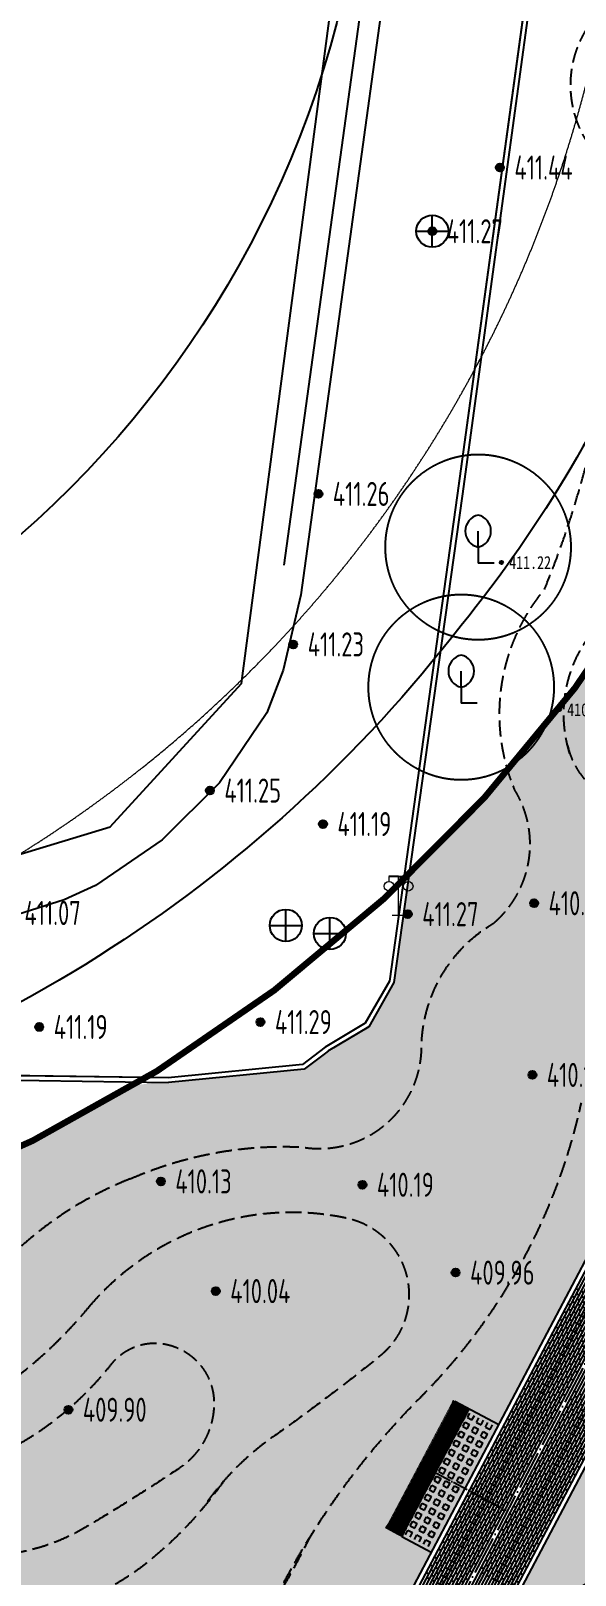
# Model space of a CAD drawing. Header units: millimetres. Extents: x 387826 to 388039216, y 3325062 to 3325368396.
# Drawn here: x 387632683 to 387649644, y 3324937675 to 3324985765 of the extents above; entities that cross this region are included whole.
import ezdxf
from ezdxf.enums import TextEntityAlignment as Align

# ---------------------------------------------------------------- set-up
doc = ezdxf.new("R2010")
doc.units = ezdxf.units.MM
doc.header["$LTSCALE"] = 1000
doc.header["$MEASUREMENT"] = 0
for name, pattern in [('000-Earth-MSCQ（不打印）$0$C2', [13.5, 10, -1.5, 0.5, -1.5]), ('000-Earth-MSCQ（不打印）$0$DASH', [0.35, 0.25, -0.1]), ('000-Earth-MSCQ（不打印）$0$DIVIDE2', [0.625, 0.25, -0.125, 0, -0.125, 0, -0.125]), ('ACAD_ISO04W100', [30, 24, -3, 0, -3]), ('C2', [13.5, 10, -1.5, 0.5, -1.5]), ('DASH', [0.35, 0.25, -0.1]), ('DIVIDE2', [0.625, 0.25, -0.125, 0, -0.125, 0, -0.125])]:
    doc.linetypes.add(name, pattern=pattern)
for name, color, linetype in [('0 Plan-Furniture 坐凳座椅', 215, 'Continuous'), ('0 Plan-Green', 3, 'Continuous'), ('0 Plan-Green C1', 60, 'DASH'), ('0 Plan-Green C2', 75, 'DASH'), ('0 Plan-Green Hatch', 76, 'Continuous'), ('0 Plan-Hatch 1', 8, 'Continuous'), ('0 Plan-Pavedivide', 15, 'Continuous'), ('0 Plan-Road 2', 40, 'Continuous'), ('0 Plan-Road 3', 44, 'Continuous'), ('0 Plan-Wall 1', 32, 'Continuous'), ('0-SITE', 7, 'Continuous'), ('000-Earth-MSCQ（不打印）$0$0-SITE', 7, 'Continuous'), ('000-Earth-MSCQ（不打印）$0$0NT-Earth Building', 251, 'Continuous'), ('000-Earth-MSCQ（不打印）$0$0NT-Earth Legend', 250, 'Continuous'), ('000-Earth-MSCQ（不打印）$0$0NT-Earth Rord', 2, 'Continuous'), ('000-Earth-MSCQ（不打印）$0$0NT-Earth-Green tree', 63, 'Continuous'), ('000-Earth-MSCQ（不打印）$0$0NT-Redline', 1, '000-Earth-MSCQ（不打印）$0$DIVIDE2'), ('000-Earth-MSCQ（不打印）$0$GCD', 251, 'Continuous'), ('000-Earth-MSCQ（不打印）$0$GCD树', 7, 'Continuous'), ('000-Earth-MSCQ（不打印）$0$RD-红线', 7, 'Continuous'), ('000-古城墙保护(不打印)$0$0-文物遗址', 8, 'Continuous'), ('0NT-Center', 1, 'ACAD_ISO04W100'), ('0NT-Earth Rord', 2, 'Continuous'), ('0NT-Redline', 1, 'DIVIDE2')]:
    doc.layers.add(name, color=color, linetype=linetype)
doc.layers.add('0-调整', color=7, linetype='Continuous', plot=False)
doc.layers.add('0NT-辅助线（不打印）', color=157, linetype='Continuous', plot=False)
doc.layers.add('000-Earth-MSCQ（不打印）$0$RD-中线', color=1, linetype='000-Earth-MSCQ（不打印）$0$C2', lineweight=0)
doc.layers.add('RD-中线', color=1, linetype='C2', lineweight=0)
doc.styles.add('000-Earth-MSCQ（不打印）$0$HZ', font='gbenor.shx', dxfattribs={"width": 0.8, "bigfont": 'hztxt.shx'})
doc.styles.add('000-Earth-MSCQ（不打印）$0$正等线体', font='simhei.ttf')
pattern_1 = [(90, (387910883.5935059, 3325096422.695915), (-798.2363799999999, 798.23638), [211.664528, -1384.80812]), (45, (387910883.5935059, 3325096422.695915), (-798.2369240652082, 798.2369240652083), [211.664528, -917.2129199999998]), (135, (387910883.5935059, 3325096422.695915), (-798.2369240652083, -798.2369240652082), [211.664528, -917.2129199999998])]

# ---------------------------------------------------------------- blocks, each defined once
blk = doc.blocks.new('GZF')
at = {"layer": '0 Plan-Hatch 1', "ltscale": 10}
for p, q in [((-135, 540.0000009536743), (-135, 450.0000004768372)), ((0, 630.0000009536743), (0, 540.0000004768372)), ((-135, 360.0000009536743), (-135, 270.0000004768372)), ((-135, 180.0000009536743), (-135, 90.00000047683716)), ((-135, 9.5367431640625e-07), (-135, -89.99999952316284)), ((0, 450.0000009536743), (0, 360.0000004768372)), ((0, 270.0000009536743), (0, 180.0000004768372)), ((0, 90.00000095367432), (0, 4.76837158203125e-07)), ((-135, -179.9999990463257), (-135, -269.9999995231628)), ((-135, -359.9999990463257), (-135, -449.9999995231628)), ((0, -269.9999990463257), (0, -359.9999995231628)), ((0, -449.9999990463257), (0, -539.9999995231628)), ((-135, -539.9999990463257), (-135, -629.9999995231628))]:
    blk.add_line(p, q, dxfattribs=at)
at = {"layer": '0NT-辅助线（不打印）', "ltscale": 10}
for p, q in [((0, 4.76837158203125e-07), (-135.0000000596046, 4.291534423828125e-06)), ((0, 44.99999952316284), (0, -45)), ((0, -89.99999904632568), (0, -179.9999995231628))]:
    blk.add_line(p, q, dxfattribs=at)
blk.add_circle((0, 9.5367431640625e-07), 9.101957738399506, dxfattribs=at)
blk = doc.blocks.new('A$C07C60E98')
at = {"layer": '0 Plan-Furniture 坐凳座椅', "ltscale": 10}
h = blk.add_hatch(dxfattribs=at)
h.set_pattern_fill('ANSI31', color=256, scale=20, angle=135)
h.set_pattern_definition([(180, (-775485599.1727276, -6649794488.54454), (-7.105427357601002e-15, -31.75000000000001), [])])
h.paths.add_polyline_path([(2250.000451564789, -229.9999997615814), (-2249.999548435211, -229.9999997615814), (-2249.999548435211, 280), (2250.000450134277, 280.0000002384186)])
at = {"layer": '0 Plan-Hatch 1', "ltscale": 10}
h = blk.add_hatch(dxfattribs=at)
h.set_pattern_fill('SQUARE', color=256, scale=100)
h.set_pattern_definition([(0, (-387720309.4453855, -3324864457.131742), (0, 158.75), [158.75, -158.75]), (90, (-387720309.4453855, -3324864457.131742), (-158.7500000000001, 2.842170943040401e-14), [158.75, -158.75])])
edge = h.paths.add_edge_path()
edge.add_arc((0, 44412.08539581299), 43149.04400514004, 267.0109651210126, 272.9890348789874)
edge.add_line((2250.000000953674, 1321.744267702103), (2250.000000298023, 280.0000002384181))
edge.add_line((2249.999999523163, 280.0000002384186), (-949.9999986886987, 280.0000002384186))
edge.add_line((-949.9999985694885, 279.9999997615814), (-2249.99999922514, 279.9999997615816))
edge.add_line((-2249.999998569489, 280.0000002384186), (-2249.999999046326, 1321.744267702103))
h = blk.add_hatch(dxfattribs=at)
h.set_pattern_fill('AR-CONC', color=256, scale=100)
h.set_pattern_definition([(49.99999999999996, (-387720309.4453855, -3324864457.131742), (182.184668996004, -15.93908553890309), [19.05, -209.55]), (355, (-387720309.4453855, -3324864457.131742), (-35.24282597566699, 191.0566428821801), [15.24, -167.64]), (100.451, (-387720294.2633867, -3324864458.459991), (146.9425016659593, 175.1166878202919), [16.19, -178.09]), (46.1842, (-387720309.4453859, -3324864406.331742), (271.07904089213, -42.04232793272719), [28.57499999999999, -314.3249999999998]), (96.63559999999994, (-387720286.8554864, -3324864409.835241), (237.4042344662372, 247.4255558900493), [24.28500000000001, -267.135]), (351.1840000000001, (-387720309.4453859, -3324864406.331742), (237.404605813934, 247.4251178605978), [22.86, -251.4600000000001]), (21, (-387720284.0453863, -3324864419.031742), (151.6148798353833, -102.2655185167625), [19.05, -209.55]), (326.0000000000001, (-387720284.0453863, -3324864419.031742), (61.80202834764711, 184.1879661223193), [15.24, -167.64]), (71.4514, (-387720271.4108858, -3324864427.553843), (213.4164907701245, 81.92285771605745), [16.19, -178.0900000000001]), (37.49999999999998, (-387720309.4453855, -3324864457.131742), (3.088603250591831, 84.55503887315312), [0, -165.608, 0, -170.18, 0, -168.275]), (7.499999999999985, (-387720309.4453855, -3324864457.131742), (66.81966251030578, 100.1805748181195), [0, -97.02800000000003, 0, -161.798, 0, -64.135]), (327.5, (-387720366.0873866, -3324864457.131742), (135.5905951668714, -5.728743992673436), [0, -63.50000000000003, 0, -198.1200000000001, 0, -262.8900000000001]), (317.5, (-387720391.4873862, -3324864457.131742), (148.1291813860181, 25.42649103333304), [0, -82.55000000000003, 0, -131.5720000000001, 0, -186.6900000000001])])
edge = h.paths.add_edge_path()
edge.add_arc((0, 44412.08539581299), 43149.04400514004, 267.0109651210126, 272.9890348789874)
edge.add_line((2250.000000953674, 1321.744267702103), (2250.000000298023, 280.0000002384181))
edge.add_line((2249.999999523163, 280.0000002384186), (-949.9999986886987, 280.0000002384186))
edge.add_line((-949.9999985694885, 279.9999997615814), (-2249.99999922514, 279.9999997615816))
edge.add_line((-2249.999998569489, 280.0000002384186), (-2249.999999046326, 1321.744267702103))
at = {"layer": '0 Plan-Furniture 坐凳座椅', "ltscale": 10, "const_width": 20}
for points in [[(2250.000450611115, -280.0000004768372), (-2249.999548435211, -279.9999995231628), (-2249.999548435211, 280), (2250.000450134277, 280.0000002384186)], [(2250.000451564789, -229.9999997615814), (-2249.999548435211, -229.9999997615814), (-2249.999548435211, 280), (2250.000450134277, 280.0000002384186)]]:
    blk.add_lwpolyline(points, close=True, dxfattribs=at)
at = {"layer": '0 Plan-Road 3', "ltscale": 10}
for p, q in [((-2249.999998569489, 280.0000002384186), (-2249.999999046326, 1321.744267702103)), ((2249.999999046326, -230), (2250.000000953674, 1321.744267702103))]:
    blk.add_line(p, q, dxfattribs=at)
at = {"layer": '0NT-Center', "ltscale": 0.02}
blk.add_line((0.0004510879516601562, -279.9999997615814), (0.0004491806030273438, 2769.924322843552), dxfattribs=at)
at = {"layer": '0NT-辅助线（不打印）', "ltscale": 10}
for p, q in [((2249.999999523163, 280), (-2249.999998569489, -279.9999997615814)), ((2250.000000476837, -280.0000004768372), (-2249.999998569489, 280.0000002384186))]:
    blk.add_line(p, q, dxfattribs=at)
blk = doc.blocks.new('000-Earth-MSCQ（不打印）$0$gc043')
for p, q in [((-8.881784197001252e-16, -1), (-8.881784197001252e-16, 1)), ((-1, 0), (1, 0))]:
    blk.add_line(p, q)
blk.add_circle((0, 0), 1)
blk = doc.blocks.new('000-Earth-MSCQ（不打印）$0$gc097')
at = {"lineweight": 15}
for p, q in [((-0.6, 2.4), (-0.6, 2.1)), ((0, 0), (0, 2.4)), ((0.6000000000000001, 2.4), (0.6000000000000001, 2.1)), ((-0.4, 0), (0.3999999999999999, 0))]:
    blk.add_line(p, q, dxfattribs=at)
for q in [(-0.6, 2.4), (0.6000000000000001, 2.4)]:
    blk.add_line((0, 2.4), q)
for centre in [(-0.6, 1.8), (0.6000000000000001, 1.8)]:
    blk.add_circle(centre, 0.3, dxfattribs=at)
blk = doc.blocks.new('000-Earth-MSCQ（不打印）$0$gc200')
h = blk.add_hatch(color=256)
edge = h.paths.add_edge_path()
edge.add_arc((0, -5.551115123125783e-17), 0.2500000000000001, 0, 360)
blk.add_circle((0, -5.551115123125783e-17), 0.2500000000000001)
blk = doc.blocks.new('000-Earth-MSCQ（不打印）$0$gc143')
at = {"layer": '000-Earth-MSCQ（不打印）$0$0NT-Earth-Green tree'}
for p, q in [((2.498001805406602e-16, 1), (9.593355060531668e-17, 2)), ((2.498001805406602e-16, 1), (2.498001805406602e-16, 0)), ((1, 0), (0, 0))]:
    blk.add_line(p, q, dxfattribs=at)
at = {"layer": '000-Earth-MSCQ（不打印）$0$0NT-Earth-Green tree', "linetype": '000-Earth-MSCQ（不打印）$0$DASH'}
blk.add_circle((2.498001805406602e-16, 1), 5.776876490035898, dxfattribs=at)
at = {"layer": '000-Earth-MSCQ（不打印）$0$0NT-Earth-Green tree'}
for centre, start, end in [((0.2249999999999998, 2), 102.6803834918198, 257.3196165081802), ((-0.2249999999999998, 2), 282.6803834918198, 77.31961650818025)]:
    blk.add_arc(centre, 1.025, start, end, dxfattribs=at)
blk = doc.blocks.new('000-古城墙保护(不打印)')
at = {"layer": '000-古城墙保护(不打印)$0$0-文物遗址'}
for points, knots in [([(387634582.9108802, 3324833742.007565), (387637481.6864973, 3324835738.936942), (387639382.8498617, 3324839080.321984), (387645817.2546958, 3324847710.859595), (387654826.8691055, 3324861873.446459), (387665420.1049732, 3324880839.21057), (387674535.5295003, 3324905651.922577), (387688534.0697859, 3324927269.79409), (387696448.1969588, 3324950220.605737), (387707099.1566722, 3324972271.082105), (387723060.4148431, 3324980167.742814), (387729307.67117, 3324987158.987681), (387729940.039707, 3324987901.617867)], [13829.07510473592, 13829.07510473592, 13829.07510473592, 13829.07510473592, 20507.60766755405, 31598.15239328767, 45718.57024809014, 71022.56005402254, 96502.36251734757, 124815.025697456, 147476.5189369385, 169708.993296357, 195775.3383430242, 197958.5772200183, 197958.5772200183, 197958.5772200183, 197958.5772200183]), ([(387635557.2121158, 3324833192.623265), (387639144.2498879, 3324835416.857895), (387643110.3512368, 3324841726.622351), (387649016.7267115, 3324847271.843969), (387657307.6448497, 3324858426.09768), (387668052.2276497, 3324877455.047353), (387676458.2930267, 3324902803.359412), (387693693.5426132, 3324929413.366473), (387701836.5126055, 3324955762.773364), (387715310.4236128, 3324975469.812907), (387727852.1413468, 3324981383.574444), (387732504.7012959, 3324985724.225718)], [14739.69709912661, 14739.69709912661, 14739.69709912661, 14739.69709912661, 20406.91770349679, 29934.1067295975, 47060.25139486376, 63456.69980682162, 94902.00882304885, 126890.1275629617, 157587.176104531, 177450.8917934603, 196215.9539852425, 196215.9539852425, 196215.9539852425, 196215.9539852425])]:
    blk.add_open_spline(points, degree=3, knots=knots, dxfattribs=at)
at = {"layer": '000-古城墙保护(不打印)$0$0-文物遗址', "ltscale": 2}
blk.add_open_spline([(387646899.8155807, 3324840662.603934), (387647849.9607149, 3324841535.409628), (387650145.3027255, 3324843292.36125), (387654950.2025678, 3324845513.25198), (387659367.7926607, 3324851011.138705), (387663389.8350258, 3324858187.882661), (387669242.3289561, 3324865381.960462), (387672427.8172132, 3324872866.707218), (387674609.2540131, 3324881390.606682), (387680663.3751831, 3324889791.733888), (387684860.6420305, 3324900745.097849), (387689232.4300385, 3324910992.722326), (387694325.6712301, 3324920483.46647), (387698148.521163, 3324928309.253953), (387704181.3697521, 3324939163.262283), (387705018.7730799, 3324950270.696156), (387712498.9580179, 3324957992.794462), (387715218.2473713, 3324965799.686612), (387720096.5908015, 3324968384.490991), (387725143.8900183, 3324975413.511773), (387727037.4112195, 3324976159.514064), (387729304.3074499, 3324976971.611911), (387731596.3178003, 3324980020.060601), (387734785.1976007, 3324983788.089304)], degree=3, knots=[24698.46369935245, 24698.46369935245, 24698.46369935245, 24698.46369935245, 28547.78922773191, 33300.36949613615, 40390.19973763682, 49093.72769327492, 58113.34272857198, 67998.38427460843, 73225.63694582375, 84378.33605128081, 98485.83122873971, 108342.3786954613, 117791.6906893334, 130756.2383913628, 136705.9672843929, 152646.9995846381, 166198.4240618358, 176287.1744813256, 180384.4602466323, 183701.6680936147, 187734.3654258164, 190209.1275445285, 191802.2969576465, 191802.2969576465, 191802.2969576465, 191802.2969576465], dxfattribs=at)
blk = doc.blocks.new('000-Earth-MSCQ（不打印）')
at = {"layer": '000-Earth-MSCQ（不打印）$0$0NT-Earth Building', "flags": 128}
for points in [[(387665911.831497, 3325126056.083179), (387660809.9116876, 3325090817.534709), (387659421.0338696, 3325081388.520264), (387655754.3482558, 3325049878.612437), (387653496.2911593, 3325031170.324682), (387649227.7435597, 3324995041.881884), (387645972.5523231, 3324971299.672042), (387643854.7003019, 3324956175.534201), (387643100.153968, 3324954858.963227), (387641858.1178704, 3324954115.691001), (387641144.2407222, 3324953580.229817), (387636961.3306302, 3324953160.550629), (387621877.554251, 3324953379.159959), (387607043.8018572, 3324952617.891196), (387565203.592793, 3324952506.218304), (387550700.1921692, 3324952182.187428), (387550439.3648912, 3324948056.907523), (387548141.5450478, 3324946295.459872)], [(387529866.8727068, 3324959746.585785), (387541142.0307544, 3324959567.531687), (387558940.2750354, 3324959401.275552), (387582894.9232948, 3324959614.165856), (387609285.9601139, 3324959297.143708), (387629567.2536696, 3324959283.536948), (387635154.7131086, 3324960982.822061), (387639246.3029057, 3324965446.095589), (387648389.2140227, 3325034508.928532), (387650866, 3325053935), (387651906.5442318, 3325053863), (387653547.3044285, 3325065818.812384), (387656405.9345938, 3325083613.711094), (387659589.8024656, 3325109524.716107), (387659682.5363945, 3325110595.467534), (387661484.0734227, 3325124355.454962)]]:
    blk.add_lwpolyline(points, dxfattribs=at)
at = {"layer": '000-Earth-MSCQ（不打印）$0$0NT-Earth Rord', "color": 8}
blk.add_lwpolyline([(387812090.7943788, 3325157336.256101), (387803520.4413964, 3325142962.143092), (387806084.6950873, 3325140995.86721), (387789740.3298214, 3325111571.73099), (387783836.043981, 3325112750.579926, 0.0443963900854199), (387777604.3672623, 3325113081.030699, 0.2928140387380946), (387770442.3727909, 3325107822.992527), (387767042.1937853, 3325098394.917479), (387742438.7117535, 3325107400.80278), (387733961.6119964, 3325100494.740917), (387710761.2657867, 3325103572.787726), (387707062.2413636, 3325086342.534997), (387664000.2435284, 3325090184.054071), (387658618.3160577, 3325029854.556845), (387656934.5153515, 3325010979.751403), (387655485.7549782, 3324994739.67752), (387654964.9306439, 3324989076.93799, -0.1492480050634095), (387646090.2142353, 3324967247.305257, -0.1764812875661997), (387620642.7833628, 3324951141.259995, -0.0612872679109843), (387606029.7915852, 3324950121.385481), (387564307.919777, 3324950070.204574), (387551978.7016349, 3324937710.70374), (387552032.5569617, 3324893807.409441), (387552063.3203375, 3324868731.215127)], format="xyb", dxfattribs=at)
at = {"layer": '000-Earth-MSCQ（不打印）$0$0NT-Earth Rord', "color": 8, "flags": 128}
for points in [[(387655114.3085143, 3325075573.372216), (387654260.9667311, 3325066968.39958), (387652251.8763822, 3325049371.765392), (387649674.7972756, 3325030493.040315), (387641094.6958977, 3324968202.692602), (387640549.569582, 3324965852.476431), (387640033.5079294, 3324964530.889346), (387638561.1660622, 3324962346.988516), (387636773.1931757, 3324960577.322379), (387634698.2632102, 3324959148.998828), (387633718.3685678, 3324958703.217344), (387632274.274004, 3324958251.019384), (387630860.2906014, 3324958294.941361), (387619236.6628813, 3324958124.676504), (387582205.0623752, 3324957751.918574), (387542210.9120086, 3324957480.73554), (387529914.6096275, 3324957130.69304)], [(387647989, 3325022896), (387640570.1264842, 3324969127.115679)], [(387647989, 3325022896), (387640570.1264842, 3324969127.115679)]]:
    blk.add_lwpolyline(points, dxfattribs=at)
at = {"layer": '000-Earth-MSCQ（不打印）$0$0NT-Redline', "ltscale": 2, "const_width": 200, "flags": 128}
blk.add_lwpolyline([(387727149.4825557, 3325038560.592924), (387731947.0142126, 3325045521.987648), (387732792.6573083, 3325048405.001884), (387736658.1743807, 3325052379.78923), (387738724.4244739, 3325053061.984234), (387755596.1018205, 3325073700.059758), (387757359.0947688, 3325075809.7136), (387765030.6402072, 3325091176.180011), (387763567.2492012, 3325091306.558766), (387766674.337022, 3325095972.792977), (387768081.4052746, 3325098002.014859), (387742438.6760667, 3325107400.763708), (387733961.5785927, 3325100494.698361), (387710761.231333, 3325103572.736491), (387709168.3897078, 3325096153.148317), (387707062.2413754, 3325086342.534989), (387667982.0617363, 3325089797.858), (387659067.3069954, 3324989865.874971, -0.3880352161093213), (387611315.7347962, 3324946127.482426), (387565969.8755592, 3324946071.837695), (387555981.1851755, 3324936058.587022), (387556068.3119223, 3324865034.573729), (387556222.5907296, 3324859820.499155), (387559227.6760936, 3324808007.561276), (387571720.0951502, 3324797668.302474), (387579380.5094883, 3324798671.636723), (387574232.9176292, 3324808494.544042), (387578831.8118677, 3324814782.360008), (387583345.3164175, 3324819564.383466), (387587163.2407904, 3324822803.542583), (387589540.0630832, 3324824522.530071), (387592355.3483933, 3324826109.485243), (387596137.4805197, 3324826849.925302), (387597082.0482001, 3324832681.045681), (387591571.0080042, 3324839024.665925), (387608980.5156887, 3324853034.942226), (387614410.7432887, 3324846804.212917), (387614513.8871819, 3324846802.658479), (387616794.6636751, 3324854896.372271), (387623173.6833379, 3324853939.656582), (387635096.1587876, 3324877614.537973), (387637326.4545873, 3324880090.89868), (387648092.625536, 3324901769.250156), (387653675.5063087, 3324913098.933503), (387659029.9602896, 3324926312.71594), (387666293.4541628, 3324933025.957657), (387674562.7421811, 3324955273.126987), (387674698.8546848, 3324955833.61237), (387679274.3591145, 3324966056.084505), (387692670.727551, 3324988471.826824), (387687672.3361686, 3324991569.787791), (387699107.2769016, 3325013209.461398), (387703730.9022322, 3325018962.653418), (387707660.8433574, 3325021085.874216), (387708978.7375107, 3325021533.479846), (387713125.3676936, 3325024321.017564), (387719878.4443215, 3325030249.513507)], format="xyb", close=True, dxfattribs=at)
at = {"layer": '000-Earth-MSCQ（不打印）$0$RD-中线', "ltscale": 0.5, "flags": 128}
blk.add_lwpolyline([(387483592.0369836, 3324953970.788466), (387611305.9301494, 3324954127.457414, 0.3880346508929362), (387651098.6360788, 3324990573.181474), (387682290.6315954, 3325340224.300216)], format="xyb", dxfattribs=at)
at = {"layer": '000-Earth-MSCQ（不打印）$0$RD-红线', "color": 1, "ltscale": 10, "flags": 128}
blk.add_lwpolyline([(387654126.7113942, 3325181655.830462), (387659473.4271567, 3325174484.853923), (387643130.2811572, 3324991284.02974, -0.3880346508524151), (387611296.1164079, 3324962127.450489), (387483673.579446, 3324961970.893583)], format="xyb", dxfattribs=at)
at = {"layer": '000-Earth-MSCQ（不打印）$0$RD-红线', "color": 1, "ltscale": 10}
blk.add_arc((387611256.8617288, 3324994127.425979), 47992.52173331546, 270.0702860934273, 354.9021902668334, dxfattribs=at)
at = {"layer": '000-Earth-MSCQ（不打印）$0$0-SITE', "ltscale": 10}
blk.add_blockref('000-古城墙保护(不打印)', (0, 0), dxfattribs=at)
at = {"layer": '000-Earth-MSCQ（不打印）$0$0NT-Earth Legend', "linetype": 'Continuous', "xscale": 500, "yscale": 500}
for name, p, zscale in [('000-Earth-MSCQ（不打印）$0$gc043', (387645193, 3324979526), 500), ('000-Earth-MSCQ（不打印）$0$gc097', (387644142.1788326, 3324958228.493937), 1000), ('000-Earth-MSCQ（不打印）$0$gc043', (387640626.4936115, 3324957907.574142), 500), ('000-Earth-MSCQ（不打印）$0$gc043', (387642003.2368913, 3324957657.943176), 500)]:
    blk.add_blockref(name, p, dxfattribs=dict(at, zscale=zscale))
at = {"layer": '000-Earth-MSCQ（不打印）$0$0NT-Earth-Green tree', "linetype": 'Continuous', "xscale": 500, "yscale": 500, "zscale": 1000}
for p in [(387646620.4907507, 3324969188.085324), (387646093.1956196, 3324964826.127174)]:
    blk.add_blockref('000-Earth-MSCQ（不打印）$0$gc143', p, dxfattribs=at)
at = {"layer": '000-Earth-MSCQ（不打印）$0$GCD', "linetype": 'Continuous'}
ref = blk.add_blockref('000-Earth-MSCQ（不打印）$0$gc200', (387647301, 3324981510), dxfattribs=dict(at, xscale=500, yscale=500, zscale=500))
ref.add_attrib('height', '411.44', dxfattribs={"linetype": 'Continuous', "height": 750, "style": '000-Earth-MSCQ（不打印）$0$HZ', "width": 0.8}).set_placement((387647751, 3324981510), align=Align.MIDDLE_LEFT)
ref = blk.add_blockref('000-Earth-MSCQ（不打印）$0$gc200', (387645193, 3324979526), dxfattribs=dict(at, xscale=500, yscale=500, zscale=500))
ref.add_attrib('height', '411.27', dxfattribs={"linetype": 'Continuous', "height": 750, "style": '000-Earth-MSCQ（不打印）$0$HZ', "width": 0.8}).set_placement((387645643.0000001, 3324979526), align=Align.MIDDLE_LEFT)
ref = blk.add_blockref('000-Earth-MSCQ（不打印）$0$gc200', (387641643, 3324971346), dxfattribs=dict(at, xscale=500, yscale=500, zscale=500))
ref.add_attrib('height', '411.26', dxfattribs={"linetype": 'Continuous', "height": 750, "style": '000-Earth-MSCQ（不打印）$0$HZ', "width": 0.8}).set_placement((387642093, 3324971346), align=Align.MIDDLE_LEFT)
ref = blk.add_blockref('000-Earth-MSCQ（不打印）$0$gc200', (387647348, 3324969211), dxfattribs=dict(at, xscale=200, yscale=200, zscale=200))
ref.add_attrib('height', '411.22', dxfattribs={"layer": '000-Earth-MSCQ（不打印）$0$GCD树', "linetype": 'Continuous', "height": 400, "style": '000-Earth-MSCQ（不打印）$0$正等线体', "width": 0.8}).set_placement((387647588, 3324969211), align=Align.MIDDLE_LEFT)
ref = blk.add_blockref('000-Earth-MSCQ（不打印）$0$gc200', (387640860, 3324966660), dxfattribs=dict(at, xscale=500, yscale=500, zscale=500))
ref.add_attrib('height', '411.23', dxfattribs={"linetype": 'Continuous', "height": 750, "style": '000-Earth-MSCQ（不打印）$0$HZ', "width": 0.8}).set_placement((387641310, 3324966660), align=Align.MIDDLE_LEFT)
ref = blk.add_blockref('000-Earth-MSCQ（不打印）$0$gc200', (387649155, 3324964625), dxfattribs=dict(at, xscale=200, yscale=200, zscale=200))
ref.add_attrib('height', '410.32', dxfattribs={"layer": '000-Earth-MSCQ（不打印）$0$GCD树', "linetype": 'Continuous', "height": 400, "style": '000-Earth-MSCQ（不打印）$0$正等线体', "width": 0.8}).set_placement((387649395, 3324964625), align=Align.MIDDLE_LEFT)
ref = blk.add_blockref('000-Earth-MSCQ（不打印）$0$gc200', (387638262, 3324962108), dxfattribs=dict(at, xscale=500, yscale=500, zscale=500))
ref.add_attrib('height', '411.25', dxfattribs={"linetype": 'Continuous', "height": 750, "style": '000-Earth-MSCQ（不打印）$0$HZ', "width": 0.8}).set_placement((387638712, 3324962108), align=Align.MIDDLE_LEFT)
ref = blk.add_blockref('000-Earth-MSCQ（不打印）$0$gc200', (387641786.5, 3324961064.7), dxfattribs=dict(at, xscale=500, yscale=500, zscale=500))
ref.add_attrib('height', '411.19', dxfattribs={"linetype": 'Continuous', "height": 750, "style": '000-Earth-MSCQ（不打印）$0$HZ', "width": 0.8}).set_placement((387642236.5, 3324961064.7), align=Align.MIDDLE_LEFT)
ref = blk.add_blockref('000-Earth-MSCQ（不打印）$0$gc200', (387632033, 3324958296), dxfattribs=dict(at, xscale=500, yscale=500, zscale=500))
ref.add_attrib('height', '411.07', dxfattribs={"linetype": 'Continuous', "height": 750, "style": '000-Earth-MSCQ（不打印）$0$HZ', "width": 0.8}).set_placement((387632483, 3324958296), align=Align.MIDDLE_LEFT)
ref = blk.add_blockref('000-Earth-MSCQ（不打印）$0$gc200', (387648365.4, 3324958599.3), dxfattribs=dict(at, xscale=500, yscale=500, zscale=500))
ref.add_attrib('height', '410.24', dxfattribs={"linetype": 'Continuous', "height": 750, "style": '000-Earth-MSCQ（不打印）$0$HZ', "width": 0.8}).set_placement((387648815.4, 3324958599.3), align=Align.MIDDLE_LEFT)
ref = blk.add_blockref('000-Earth-MSCQ（不打印）$0$gc200', (387644429, 3324958259), dxfattribs=dict(at, xscale=500, yscale=500, zscale=500))
ref.add_attrib('height', '411.27', dxfattribs={"linetype": 'Continuous', "height": 750, "style": '000-Earth-MSCQ（不打印）$0$HZ', "width": 0.8}).set_placement((387644879, 3324958259), align=Align.MIDDLE_LEFT)
ref = blk.add_blockref('000-Earth-MSCQ（不打印）$0$gc200', (387632945.9, 3324954745.1), dxfattribs=dict(at, xscale=500, yscale=500, zscale=500))
ref.add_attrib('height', '411.19', dxfattribs={"linetype": 'Continuous', "height": 750, "style": '000-Earth-MSCQ（不打印）$0$HZ', "width": 0.8}).set_placement((387633395.9, 3324954745.1), align=Align.MIDDLE_LEFT)
ref = blk.add_blockref('000-Earth-MSCQ（不打印）$0$gc200', (387639838.2, 3324954897.4), dxfattribs=dict(at, xscale=500, yscale=500, zscale=500))
ref.add_attrib('height', '411.29', dxfattribs={"linetype": 'Continuous', "height": 750, "style": '000-Earth-MSCQ（不打印）$0$HZ', "width": 0.8}).set_placement((387640288.2, 3324954897.4), align=Align.MIDDLE_LEFT)
ref = blk.add_blockref('000-Earth-MSCQ（不打印）$0$gc200', (387648311.5, 3324953252.3), dxfattribs=dict(at, xscale=500, yscale=500, zscale=500))
ref.add_attrib('height', '410.18', dxfattribs={"linetype": 'Continuous', "height": 750, "style": '000-Earth-MSCQ（不打印）$0$HZ', "width": 0.8}).set_placement((387648761.5, 3324953252.3), align=Align.MIDDLE_LEFT)
ref = blk.add_blockref('000-Earth-MSCQ（不打印）$0$gc200', (387636734.1, 3324949935), dxfattribs=dict(at, xscale=500, yscale=500, zscale=500))
ref.add_attrib('height', '410.13', dxfattribs={"linetype": 'Continuous', "height": 750, "style": '000-Earth-MSCQ（不打印）$0$HZ', "width": 0.8}).set_placement((387637184.1, 3324949935), align=Align.MIDDLE_LEFT)
ref = blk.add_blockref('000-Earth-MSCQ（不打印）$0$gc200', (387643015.8, 3324949830.9), dxfattribs=dict(at, xscale=500, yscale=500, zscale=500))
ref.add_attrib('height', '410.19', dxfattribs={"linetype": 'Continuous', "height": 750, "style": '000-Earth-MSCQ（不打印）$0$HZ', "width": 0.8}).set_placement((387643465.8, 3324949830.9), align=Align.MIDDLE_LEFT)
ref = blk.add_blockref('000-Earth-MSCQ（不打印）$0$gc200', (387645920, 3324947096), dxfattribs=dict(at, xscale=500, yscale=500, zscale=500))
ref.add_attrib('height', '409.96', dxfattribs={"linetype": 'Continuous', "height": 750, "style": '000-Earth-MSCQ（不打印）$0$HZ', "width": 0.8}).set_placement((387646370, 3324947096), align=Align.MIDDLE_LEFT)
ref = blk.add_blockref('000-Earth-MSCQ（不打印）$0$gc200', (387638446.1, 3324946519.2), dxfattribs=dict(at, xscale=500, yscale=500, zscale=500))
ref.add_attrib('height', '410.04', dxfattribs={"linetype": 'Continuous', "height": 750, "style": '000-Earth-MSCQ（不打印）$0$HZ', "width": 0.8}).set_placement((387638896.1, 3324946519.2), align=Align.MIDDLE_LEFT)
ref = blk.add_blockref('000-Earth-MSCQ（不打印）$0$gc200', (387633853.3, 3324942824.7), dxfattribs=dict(at, xscale=500, yscale=500, zscale=500))
ref.add_attrib('height', '409.90', dxfattribs={"linetype": 'Continuous', "height": 750, "style": '000-Earth-MSCQ（不打印）$0$HZ', "width": 0.8}).set_placement((387634303.3, 3324942824.7), align=Align.MIDDLE_LEFT)

msp = doc.modelspace()

# ---------------------------------------------------------------- hatches: boundary and pattern name
at = {"layer": '0 Plan-Green Hatch', "ltscale": 10}
h = msp.add_hatch(dxfattribs=at)
h.set_pattern_fill('GRASS', color=256, scale=400, double=1)
h.set_pattern_definition(pattern_1)
edge = h.paths.add_edge_path()
edge.add_line((387622439.0599667, 3324854050.936299), (387623173.6833379, 3324853939.656582))
edge.add_line((387623173.6833379, 3324853939.656582), (387635096.1587876, 3324877614.537973))
edge.add_line((387635096.1587876, 3324877614.537973), (387637326.4545873, 3324880090.89868))
edge.add_line((387637326.4545873, 3324880090.89868), (387648092.625536, 3324901769.250156))
edge.add_line((387648092.625536, 3324901769.250156), (387653675.5063087, 3324913098.933503))
edge.add_line((387653675.5063087, 3324913098.933503), (387659029.9602896, 3324926312.71594))
edge.add_line((387659029.9602896, 3324926312.71594), (387666293.4541628, 3324933025.957657))
edge.add_line((387666293.4541628, 3324933025.957657), (387674562.7421811, 3324955273.126987))
edge.add_line((387674562.7421811, 3324955273.126987), (387674698.8546848, 3324955833.61237))
edge.add_line((387674698.8546848, 3324955833.61237), (387679274.3591145, 3324966056.084505))
edge.add_line((387679274.3591145, 3324966056.084505), (387692670.727551, 3324988471.826824))
edge.add_line((387692670.727551, 3324988471.826824), (387687672.3361686, 3324991569.787791))
edge.add_line((387687672.3361686, 3324991569.787791), (387699107.2769016, 3325013209.461398))
edge.add_line((387699107.2769016, 3325013209.461398), (387703730.9022322, 3325018962.653418))
edge.add_line((387703730.9022322, 3325018962.653418), (387707660.8433574, 3325021085.874216))
edge.add_line((387707660.8433574, 3325021085.874216), (387708978.7375107, 3325021533.479846))
edge.add_line((387708978.7375107, 3325021533.479846), (387713125.3676936, 3325024321.017564))
edge.add_line((387713125.3676936, 3325024321.017564), (387719878.4443215, 3325030249.513507))
edge.add_line((387719878.4443215, 3325030249.513507), (387727149.4825557, 3325038560.592924))
edge.add_line((387727149.4825557, 3325038560.592924), (387731947.0142126, 3325045521.987648))
edge.add_line((387731947.0142126, 3325045521.987648), (387732792.6573083, 3325048405.001884))
edge.add_line((387732792.6573083, 3325048405.001884), (387736658.1743807, 3325052379.78923))
edge.add_line((387736658.1743807, 3325052379.78923), (387738724.4244739, 3325053061.984234))
edge.add_line((387738724.4244739, 3325053061.984234), (387755596.1018205, 3325073700.059758))
edge.add_line((387755596.1018205, 3325073700.059758), (387757359.0947688, 3325075809.7136))
edge.add_line((387757359.0947688, 3325075809.7136), (387765030.6402072, 3325091176.180011))
edge.add_line((387765030.6402072, 3325091176.180011), (387763567.2492012, 3325091306.558766))
edge.add_line((387763567.2492012, 3325091306.558766), (387764643.4762778, 3325092870.663066))
edge.add_line((387764643.4762778, 3325092870.663066), (387763677.4327329, 3325093513.918848))
edge.add_line((387763677.4327329, 3325093513.918848), (387760351.9995351, 3325088519.772871))
edge.add_line((387760351.9995351, 3325088519.772871), (387757854.926546, 3325090182.48947))
edge.add_line((387757854.926546, 3325090182.48947), (387746044.347819, 3325072445.325399))
edge.add_arc((387645329.0706022, 3325139508.228231), 121000.0000046023, 309.74241311210085, 326.34169422267865, ccw=False)
edge.add_arc((387645329.2748908, 3325139507.932482), 120999.6419855282, 304.961169591263, 309.74242826514626, ccw=False)
edge.add_arc((387763683.9662794, 3324966246.727285), 88844.09917226598, 123.4868483728974, 149.7895362449835)
edge.add_arc((387680669.4993267, 3325002504.157055), 10499.99999996763, -109.5936893519368, 53.55920835511489, ccw=False)
edge.add_line((387677148.3473426, 3324992612.165916), (387673651.3536385, 3324985981.462848))
edge.add_line((387673651.3536385, 3324985981.462848), (387646879.8653454, 3324935219.63581))
edge.add_arc((387620344.1212687, 3324949214.430786), 30000.00000171048, 286.5819363186826, 332.19309994883685, ccw=False)
edge.add_arc((387637327.6832241, 3324892178.531931), 29510.79847056292, 106.5819363209107, 159.4825744767803)
edge.add_line((387609688.883474, 3324902521.837725), (387600522.3601472, 3324902521.837726))
edge.add_arc((387629038.2827542, 3324896341.687208), 29177.93862749183, 167.771613600219, 206.6177727609841)
edge.add_line((387602952.7591405, 3324883268.907842), (387599368.7798252, 3324882693.003032))
edge.add_arc((387581780.5333471, 3324878865.002812), 17999.99999596056, -22.8216057335012, 12.27867238597372, ccw=False)
edge.add_line((387598371.4385754, 3324871883.465477), (387617732.5046101, 3324862101.924585))
edge.add_line((387617732.5046101, 3324862101.924585), (387620049.8063839, 3324854469.025551))
edge.add_line((387620049.8063839, 3324854469.025551), (387622439.0599667, 3324854050.936299))
h = msp.add_hatch(dxfattribs=at)
h.set_pattern_fill('GRASS', color=256, scale=400, double=1)
h.set_pattern_definition(pattern_1)
edge = h.paths.add_edge_path()
edge.add_line((387605212.8324866, 3324914026.611679), (387598663.9888676, 3324918303.935458))
edge.add_arc((387602932.0574766, 3324916289.786137), 4719.449876758691, 143.0082931502428, 154.7368511643453, ccw=False)
edge.add_arc((387570322.7501565, 3324938960.445071), 34999.99997610715, 325.4865901038211, 360.0000000593251)
edge.add_line((387605322.7501326, 3324938960.445107), (387605322.7501268, 3324946120.112624))
edge.add_line((387605322.7501268, 3324946120.112624), (387611315.734759, 3324946127.482451))
edge.add_line((387611315.734759, 3324946127.482451), (387614770.9359706, 3324946256.371298))
edge.add_line((387614770.9359706, 3324946256.371298), (387618955.270937, 3324946756.373236))
edge.add_line((387618955.270937, 3324946756.373236), (387623204.4845629, 3324947638.534652))
edge.add_line((387623204.4845629, 3324947638.534652), (387628446.2095934, 3324949318.850211))
edge.add_line((387628446.2095934, 3324949318.850211), (387633017.6265892, 3324951351.834165))
edge.add_line((387633017.6265892, 3324951351.834165), (387635887.2741393, 3324952937.318831))
edge.add_line((387635887.2741393, 3324952937.318831), (387636770.4404508, 3324953013.30145))
edge.add_line((387636770.4404508, 3324953013.30145), (387641200.8071445, 3324953435.152136))
edge.add_line((387641200.8071445, 3324953435.152136), (387643258.7555928, 3324954834.03511))
edge.add_line((387643258.7555928, 3324954834.03511), (387643999.2364283, 3324956126.063885))
edge.add_line((387643999.2364283, 3324956126.063885), (387644469.361406, 3324959483.349897))
edge.add_line((387644469.361406, 3324959483.349897), (387647017.6491855, 3324962120.423264))
edge.add_line((387647017.6491855, 3324962120.423264), (387649717.3688855, 3324965420.779857))
edge.add_line((387649717.3688855, 3324965420.779857), (387651287.2803114, 3324967653.897116))
edge.add_line((387651287.2803114, 3324967653.897116), (387653047.2110363, 3324970529.781031))
edge.add_line((387653047.2110363, 3324970529.781031), (387654554.1020607, 3324973407.835589))
edge.add_line((387654554.1020607, 3324973407.835589), (387656414.01813, 3324977854.928609))
edge.add_line((387656414.01813, 3324977854.928609), (387657664.2517966, 3324981620.279696))
edge.add_line((387657664.2517966, 3324981620.279696), (387659066.9910163, 3324989862.33321))
edge.add_line((387659066.9910163, 3324989862.33321), (387660604.2452163, 3325007094.535869))
edge.add_line((387660604.2452163, 3325007094.535869), (387670179.5622511, 3325002044.570121))
edge.add_arc((387680669.499327, 3325002504.157055), 10500.00000033511, 182.5086482844089, 233.9798892419005)
edge.add_line((387674494.7729348, 3324994011.645413), (387644226.2909787, 3324936619.115385))
edge.add_arc((387620344.1211289, 3324949214.430957), 27000.00020555884, 286.5819364892167, 332.1930999504311, ccw=False)
edge.add_arc((387637327.683369, 3324892178.531762), 32510.7986747159, 106.5819364885324, 154.1646976505416)
edge.add_line((387608066.3248385, 3324906346.274258), (387601565.8885967, 3324906471.837726))
edge.add_arc((387632545.0828316, 3324896174.775365), 32645.67304730773, 146.8497662693623, 161.6138956042739, ccw=False)

# ---------------------------------------------------------------- linework, layer by layer
at = {"layer": '0 Plan-Green', "ltscale": 10}
for p, q in [((387649376.353283, 3324995021.50665), (387646121.1620464, 3324971279.296809)), ((387646121.1029475, 3324971278.870312), (387643999.2364283, 3324956126.063885)), ((387643999.2364282, 3324956126.063885), (387643210.8086301, 3324954750.374802)), ((387643210.8086301, 3324954750.374802), (387641935.1436374, 3324953986.978021)), ((387641948.1236066, 3324953995.695303), (387641200.8071445, 3324953435.152136)), ((387641200.8071445, 3324953435.152136), (387636976.3052285, 3324953011.299963)), ((387636959.156907, 3324953010.56638), (387621875.3805277, 3324953229.17571))]:
    msp.add_line(p, q, dxfattribs=at)
at = {"layer": '0 Plan-Green C1', "ltscale": 2, "flags": 128}
for points in [[(387670232.4044068, 3324990768.737967, -0.2006210599272541), (387668219.6461796, 3324986628.109108, 0.07293370768540543), (387664116.0932215, 3324981784.199287, -0.4525913784226707), (387660326.4633059, 3324981158.815712, 0.3359480891713058), (387654690.7181019, 3324981374.537561, -0.8613654266502554), (387650204.9323899, 3324986107.134267, -0.1745936663445581), (387653021.0780532, 3324987879.052043, 0.4054711440452898), (387656569.021875, 3324993242.063374)], [(387649477.3336109, 3324963263.831666, -0.267228362114436), (387650360.3039021, 3324967246.136408, 0.04731049969047225), (387652165.4277614, 3324972602.567731)], [(387649404.2544208, 3324963527.24746, 0.7823018650679469), (387654085.1027644, 3324963400.751561, 1.467295248423447)], [(387634498.2930866, 3324946027.052094, -0.2772829941758289), (387642517.2318208, 3324948801.557129, -0.6324446590044499), (387643550.0181824, 3324944488.937022, -0.01574218984893202), (387640227.6386909, 3324941981.559466, 0.09055839377740288), (387637994.5314241, 3324939702.233213, 0.04185364296388046)], [(387627070.9113538, 3324941715.04411, 0.1436834967525209), (387632802.575806, 3324944303.810627, 0.0419249980571117), (387634498.2930869, 3324946027.052094, -0.002590030991445628), (387634519.5670412, 3324946052.374776, -0.002590030991445628)], [(387638688.7143527, 3324940599.555084, -0.07100991420478074), (387636309.0101424, 3324938065.973446, -0.3810949930217684), (387626077.1642194, 3324938611.665722, -0.6125582320519428), (387627070.9113538, 3324941715.04411)]]:
    msp.add_lwpolyline(points, format="xyb", dxfattribs=at)
at = {"layer": '0 Plan-Green C2', "ltscale": 2, "flags": 128}
for points in [[(387647106.116457, 3324957978.67061, 0.3674172413519837), (387647774.310984, 3324962106.926646, -0.2800436959506187), (387648684.230134, 3324968365.549656, 0.04122252022680038), (387650198.360391, 3324973118.906983)], [(387604105.0471364, 3324895224.975915, -0.02368632179822855), (387604494.021681, 3324897165.722773, -0.3052244265943733), (387608114.4253709, 3324900426.231014, 0.2386208634717205), (387612254.523378, 3324903314.512087, -0.08042506218966565), (387615255.1886503, 3324907231.670579, 0.09016215567242755), (387619160.9403965, 3324912539.863861, -0.2095576109219896), (387628042.7862641, 3324918409.242629, 0.1578550727648374), (387646390.4097891, 3324929171.688763, 0.09692867180284608), (387652328.0449371, 3324940886.015081, -0.07771033047882661), (387658218.2982383, 3324952171.42615, 0.01023953454996432), (387662416.0122675, 3324958105.597818)], [(387635776.5149158, 3324950014.874716, -0.1154011614404179), (387641126.5164422, 3324951005.852704, 0.4513731372757663), (387644855.4847144, 3324953985.353484, -0.2682216199005202), (387647106.116457, 3324957978.67061, -0.3644916678373976)], [(387640248.6002378, 3324936815.443736, -0.08204746843097568), (387644835.262332, 3324943221.703799, 0.1435384008513786), (387649837.1921597, 3324952378.546805, -0.03722759367481223)], [(387635776.5149181, 3324950014.874717, 0.1101651268896037), (387631675.8151828, 3324947225.715413, -0.2096299798874588), (387624248.4052153, 3324944055.116018, -0.006892848555378249), (387615090.351691, 3324944271.29179, 0.4320168543534015), (387608122.206722, 3324937786.442453)], [(387629752.7241755, 3324940728.870581, 0.1658908052156459), (387635195.1809939, 3324944246.209133, -0.282033278220215), (387636881.1855508, 3324944866.918203, -0.3610112720694757), (387638389.6787935, 3324943004.790993, -0.2482044142425797), (387637295.2750916, 3324940994.877746, -0.01187344212958537), (387634374.31032, 3324939155.996568, -0.2138869514260463), (387629329.5995433, 3324938564.634134, -0.8941399764565051), (387629752.7241755, 3324940728.870581, 0.04072851331033081)], [(387608122.206722, 3324937786.442453, -0.110416453355394), (387604985.4162679, 3324926156.988145, 0.6503429362073144), (387610324.0867736, 3324919113.21985, 0.1275013866672021), (387617030.3834949, 3324922644.12076, -0.1474006040284963), (387626837.4107059, 3324927327.950559, 0.1536531530966297), (387636362.9948142, 3324932021.258597, 0.0877383086419427), (387641383.1587164, 3324938862.596261, 0.0877383086419427)]]:
    msp.add_lwpolyline(points, format="xyb", dxfattribs=at)
at = {"layer": '0 Plan-Hatch 1', "ltscale": 10}
for p, q in [((387674692.2146006, 3324993871.540575), (387644438.5768905, 3324936507.156948)), ((387674766.9307379, 3324993820.282111), (387644518.1841227, 3324936465.172563)), ((387674842.0135567, 3324993769.718916), (387644597.791355, 3324936423.188178)), ((387674917.4620363, 3324993719.849057), (387644677.3985872, 3324936381.203793)), ((387674993.2752415, 3324993670.67076), (387644757.0058194, 3324936339.219408)), ((387675069.4523225, 3324993622.182413), (387644836.6130516, 3324936297.235023)), ((387675145.9925129, 3324993574.382563), (387644916.2202839, 3324936255.250638)), ((387675222.8951297, 3324993527.269916), (387644995.8275161, 3324936213.266253)), ((387675300.1595712, 3324993480.84333), (387645075.4347483, 3324936171.281868)), ((387675377.7853183, 3324993435.10182), (387645155.0419805, 3324936129.297483)), ((387675455.7719319, 3324993390.044556), (387645234.6492128, 3324936087.313098)), ((387675534.1190537, 3324993345.670856), (387645314.256445, 3324936045.328713)), ((387675612.8264059, 3324993301.980195), (387645393.8636772, 3324936003.344328)), ((387675931.2553349, 3324993134.042655), (387645712.2926061, 3324935835.406789)), ((387676011.7624473, 3324993093.764547), (387645791.8998383, 3324935793.422404)), ((387676092.6297899, 3324993054.169477), (387645871.5070705, 3324935751.438019)), ((387676173.8576407, 3324993015.257971), (387645951.1143028, 3324935709.453634)), ((387676255.4463581, 3324992977.030711), (387646030.721535, 3324935667.469249)), ((387676337.3963812, 3324992939.488526), (387646110.3287672, 3324935625.484864)), ((387676419.7082286, 3324992902.632404), (387646189.9359994, 3324935583.50048)), ((387676502.3825027, 3324992866.463484), (387646269.5432317, 3324935541.516095)), ((387676585.4198861, 3324992830.983061), (387646349.1504639, 3324935499.53171)), ((387676668.8211455, 3324992796.192588), (387646428.7576961, 3324935457.547325)), ((387676752.5871305, 3324992762.093678), (387646508.3649283, 3324935415.56294)), ((387676836.7187758, 3324992728.688103), (387646587.9721606, 3324935373.578555)), ((387676921.2171028, 3324992695.977797), (387646667.5793928, 3324935331.59417))]:
    msp.add_line(p, q, dxfattribs=at)
at = {"layer": '0 Plan-Pavedivide', "ltscale": 10}
for p, q in [((387674617.8662522, 3324993923.496409), (387644358.969699, 3324936549.14141)), ((387675691.8937891, 3324993258.972195), (387645473.4709094, 3324935961.359944)), ((387675851.1082537, 3324993175.003425), (387645632.6853738, 3324935877.391174)), ((387677006.0832191, 3324992663.964861), (387646747.1866659, 3324935289.609863))]:
    msp.add_line(p, q, dxfattribs=at)
at = {"layer": '0 Plan-Road 2', "ltscale": 10}
for p, q in [((387674494.7729349, 3324994011.645413), (387644226.2909787, 3324936619.115385)), ((387677148.3473427, 3324992612.165916), (387646879.8653862, 3324935219.635888))]:
    msp.add_line(p, q, dxfattribs=at)
at = {"layer": '0-调整', "color": 2, "ltscale": 10, "const_width": 500}
msp.add_lwpolyline([(387653621.9280189, 3324936571.621317, 0.52056705), (387648962.0578774, 3324936100.093121, 0.52056705), (387644066.3806212, 3324933801.289057, 0.52056705), (387638757.6581105, 3324930677.340395, 0.52056705), (387635100.6062127, 3324926433.467651, 0.52056705), (387634451.7538435, 3324922602.226696, 0.52056705), (387635867.4897404, 3324919006.690348, 0.52056705), (387638875.6892691, 3324916354.269882, 0.52056705), (387643240.5453147, 3324916059.549887, 0.52056705), (387648608.2196041, 3324916354.269882, 0.52056705), (387654565.6668827, 3324918063.633956, 0.52056705), (387658163.7670019, 3324920185.570328, 0.52056705), (387661289.8700878, 3324923898.95898, 0.52056705), (387663177.4754167, 3324928083.875827, 0.52056705), (387663649.3448486, 3324931620.456278, 0.52056705), (387661643.8359624, 3324935687.461331, 0.52056705), (387659638.3270763, 3324937102.10541, 0.52056705), (387653621.9280189, 3324936571.621317)], format="xyb", dxfattribs=at)
at = {"layer": '0NT-Center', "ltscale": 0.05}
msp.add_line((387684867.9378184, 3325010464.880278), (387645553.0781825, 3324935919.375637), dxfattribs=at)
at = {"layer": '0NT-Earth Rord'}
for p, q in [((387649227.7435597, 3324995041.881884), (387645972.5523231, 3324971299.672042)), ((387645972.5523231, 3324971299.672042), (387643854.7003019, 3324956175.534201)), ((387643854.7003019, 3324956175.534201), (387643100.153968, 3324954858.963227)), ((387643100.153968, 3324954858.963227), (387641858.1178704, 3324954115.691001)), ((387641858.1178704, 3324954115.691001), (387641144.2407222, 3324953580.229817)), ((387636961.3306302, 3324953160.550629), (387621877.554251, 3324953379.159959)), ((387641144.2407222, 3324953580.229817), (387636961.3306302, 3324953160.550629))]:
    msp.add_line(p, q, dxfattribs=at)
at = {"layer": '0NT-Redline', "ltscale": 2, "const_width": 200, "flags": 128}
msp.add_lwpolyline([(387727149.4825557, 3325038560.592924), (387731947.0142126, 3325045521.987648), (387732792.6573083, 3325048405.001884), (387736658.1743807, 3325052379.78923), (387738724.4244739, 3325053061.984234), (387755596.1018205, 3325073700.059758), (387757359.0947688, 3325075809.7136), (387765030.6402072, 3325091176.180011), (387763567.2492012, 3325091306.558766), (387766674.337022, 3325095972.792977), (387768081.4052746, 3325098002.014859), (387742438.6760667, 3325107400.763708), (387733961.5785927, 3325100494.698361), (387710761.231333, 3325103572.736491), (387709168.3897078, 3325096153.148317), (387707062.2413754, 3325086342.534989), (387667982.0617363, 3325089797.858), (387659067.3069954, 3324989865.874971, -0.3880352161093213), (387611315.7347962, 3324946127.482426), (387565969.8755592, 3324946071.837695), (387555981.1851755, 3324936058.587022), (387556068.3119223, 3324865034.573729), (387556222.5907296, 3324859820.499155), (387559227.6760936, 3324808007.561276), (387571720.0951502, 3324797668.302474), (387579380.5094883, 3324798671.636723), (387574232.9176292, 3324808494.544042), (387578831.8118677, 3324814782.360008), (387583345.3164175, 3324819564.383466), (387587163.2407904, 3324822803.542583), (387589540.0630832, 3324824522.530071), (387592355.3483933, 3324826109.485243), (387596137.4805197, 3324826849.925302), (387597082.0482001, 3324832681.045681), (387591571.0080042, 3324839024.665925), (387608980.5156887, 3324853034.942226), (387614410.7432887, 3324846804.212917), (387614513.8871819, 3324846802.658479), (387616794.6636751, 3324854896.372271), (387623173.6833379, 3324853939.656582), (387635096.1587876, 3324877614.537973), (387637326.4545873, 3324880090.89868), (387648092.625536, 3324901769.250156), (387653675.5063087, 3324913098.933503), (387659029.9602896, 3324926312.71594), (387666293.4541628, 3324933025.957657), (387674562.7421811, 3324955273.126987), (387674698.8546848, 3324955833.61237), (387679274.3591145, 3324966056.084505), (387692670.727551, 3324988471.826824), (387687672.3361686, 3324991569.787791), (387699107.2769016, 3325013209.461398), (387703730.9022322, 3325018962.653418), (387707660.8433574, 3325021085.874216), (387708978.7375107, 3325021533.479846), (387713125.3676936, 3325024321.017564), (387719878.4443215, 3325030249.513507)], format="xyb", close=True, dxfattribs=at)
at = {"layer": 'RD-中线', "ltscale": 0.5, "flags": 128}
msp.add_lwpolyline([(387547959.1102041, 3324954049.748722), (387611305.9301494, 3324954127.457414, 0.3880346508929362), (387651098.6360788, 3324990573.181474), (387668208.2783155, 3325182366.154326)], format="xyb", dxfattribs=at)

# ---------------------------------------------------------------- block references
at = {"layer": '0 Plan-Furniture 坐凳座椅', "ltscale": 10, "xscale": -1, "rotation": 242.1118646321067}
msp.add_blockref('A$C07C60E98', (387645043.4673992, 3324940995.097281), dxfattribs=at)
at = {"layer": '0 Plan-Wall 1'}
for p, rotation in [((387650027.0638489, 3324945945.999028), 242.1930999512865), ((387650153.0170037, 3324946184.820724), 242.1930999512865), ((387649775.1575394, 3324945468.355635), 242.1930999512865), ((387649901.1106942, 3324945707.177331), 242.1930999512865), ((387649523.2512299, 3324944990.712241), 242.1930999512865), ((387649649.2043847, 3324945229.533938), 242.1930999512865), ((387649271.3449204, 3324944513.068848), 242.1930999512865), ((387649397.2980751, 3324944751.890544), 242.1930999512865), ((387649019.4386109, 3324944035.425455), 242.1930999512865), ((387649145.3917656, 3324944274.247151), 242.1930999512865), ((387648767.5323014, 3324943557.782061), 242.1930999512865), ((387648893.4854561, 3324943796.603758), 242.1930999512865), ((387648515.6259918, 3324943080.138668), 242.1930999512865), ((387648641.5791466, 3324943318.960364), 242.1930999512865), ((387650097.4410828, 3324942992.580431), 242.193099951076), ((387648263.7196823, 3324942602.495274), 242.1930999512865), ((387648389.6728371, 3324942841.316971), 242.1930999512865), ((387649845.5347733, 3324942514.937038), 242.193099951076), ((387649971.487928, 3324942753.758735), 242.193099951076), ((387648011.8133728, 3324942124.851881), 242.1930999512865), ((387648137.7665275, 3324942363.673578), 242.1930999512865), ((387649593.6284637, 3324942037.293645), 242.193099951076), ((387649719.5816185, 3324942276.115342), 242.193099951076), ((387647759.9070632, 3324941647.208488), 242.1930999512865), ((387647885.860218, 3324941886.030184), 242.1930999512865), ((387649341.7221543, 3324941559.650251), 242.193099951076), ((387649467.675309, 3324941798.471948), 242.193099951076), ((387647508.0007538, 3324941169.565094), 242.1930999512865), ((387647633.9539085, 3324941408.386791), 242.1930999512865), ((387649089.8158447, 3324941082.006858), 242.193099951076), ((387649215.7689995, 3324941320.828555), 242.193099951076), ((387647256.0944442, 3324940691.921701), 242.1930999512865), ((387647382.047599, 3324940930.743398), 242.1930999512865), ((387648837.9095352, 3324940604.363465), 242.193099951076), ((387648963.86269, 3324940843.185162), 242.193099951076), ((387647004.1881347, 3324940214.278307), 242.1930999512865), ((387647130.1412895, 3324940453.100004), 242.1930999512865), ((387648586.0032257, 3324940126.720071), 242.193099951076), ((387648711.9563804, 3324940365.541768), 242.193099951076), ((387646752.2818252, 3324939736.634914), 242.1930999512865), ((387646878.2349799, 3324939975.456611), 242.1930999512865), ((387648334.0969161, 3324939649.076678), 242.193099951076), ((387648460.0500709, 3324939887.898375), 242.193099951076), ((387646374.4223609, 3324939020.169824), 242.1930999512865), ((387646500.3755156, 3324939258.991521), 242.1930999512865), ((387646626.3286704, 3324939497.813218), 242.1930999512865), ((387648082.1906067, 3324939171.433285), 242.193099951076), ((387648208.1437614, 3324939410.254982), 242.193099951076), ((387646122.5160514, 3324938542.526431), 242.1930999512865), ((387646248.4692062, 3324938781.348127), 242.1930999512865), ((387647830.2842971, 3324938693.789891), 242.193099951076), ((387647956.2374519, 3324938932.611588), 242.193099951076), ((387645870.6097419, 3324938064.883038), 242.1930999512865), ((387645996.5628966, 3324938303.704734), 242.1930999512865), ((387647578.3779876, 3324938216.146498), 242.193099951076), ((387647704.3311424, 3324938454.968194), 242.193099951076), ((387645618.7034323, 3324937587.239644), 242.1930999512865), ((387645744.6565871, 3324937826.061341), 242.1930999512865), ((387647326.4716781, 3324937738.503105), 242.193099951076), ((387647452.4248328, 3324937977.324801), 242.193099951076), ((387645492.7502776, 3324937348.417947), 242.1930999512865), ((387647200.5185233, 3324937499.681408), 242.193099951076)]:
    msp.add_blockref('GZF', p, dxfattribs=dict(at, rotation=rotation))
at = {"layer": '0-SITE', "ltscale": 10}
msp.add_blockref('000-Earth-MSCQ（不打印）', (0, 0), dxfattribs=at)

doc.saveas('drawing.dxf')
